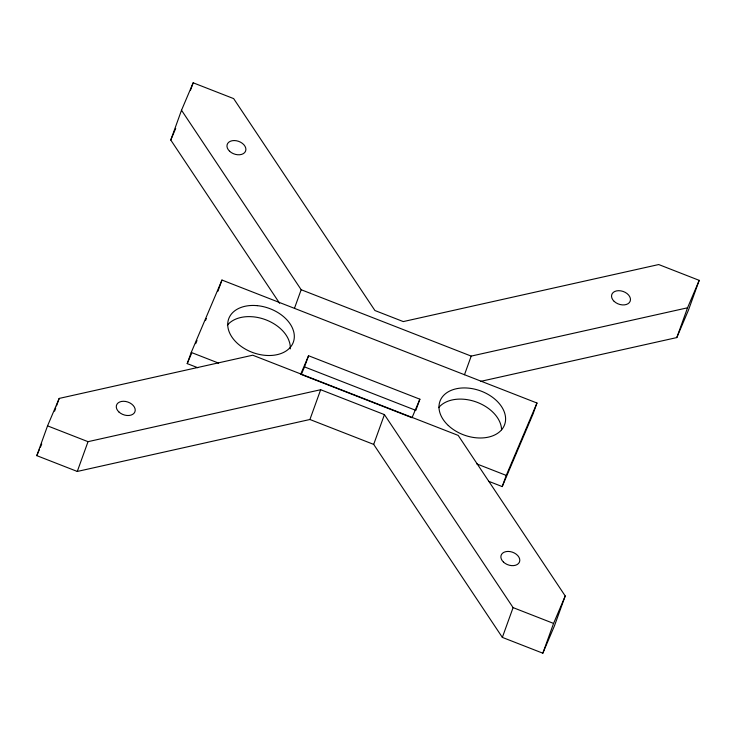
<?xml version="1.0" encoding="UTF-8"?>
<svg xmlns="http://www.w3.org/2000/svg" width="736" height="736" viewBox="0 0 736 736"><rect width="100%" height="100%" fill="white"/><g stroke="black" fill="none" stroke-linecap="round" stroke-linejoin="round"><path stroke-width="1.1" d="M36.8 455.648L47.546 425.868L59.193 398.424L252.733 355.203L458.188 435.408L565.23 595.976L554.484 625.756L542.828 653.2L502.348 637.394L373.686 444.397L309.92 419.502L77.28 471.454L36.8 455.648L39.486 449.319M54.593 411.185L55.743 407.992M56.506 405.867L59.193 398.424M279.606 303.278L170.77 140.024L181.516 110.244L193.172 82.8L233.652 98.606L374.928 310.528L403.273 321.586L658.72 264.546L699.2 280.352L688.454 310.132L676.807 337.576L480.636 381.386M190.486 90.243L193.172 82.8M77.28 471.454L88.026 441.674L320.666 389.721L384.431 414.616L513.093 607.614L553.573 623.42L565.23 595.976M197.745 367.715L187.211 363.602L191.24 352.434L221.968 280.048L536.976 403.024L532.947 414.193L502.219 486.579L488.52 481.234M217.939 291.217L221.968 280.048M294.455 308.347L301.171 289.726L181.516 110.244M304.52 366.905L308.559 355.736L419.879 399.197L415.849 410.366L304.52 366.905L301.466 374.109M309.92 419.502L320.666 389.721M373.686 444.397L384.431 414.616M464.48 374.725L471.206 356.104L687.553 307.795L699.2 280.352M502.219 486.579L506.248 475.41L536.976 403.024M502.348 637.394L513.093 607.614M542.828 653.2L553.573 623.42M676.807 337.576L687.553 307.795M40.388 447.203L41.731 444.038M170.77 140.024L175.702 128.414M187.211 363.602L191.664 353.105M195.675 343.666L197.009 340.52M205.473 320.583L206.365 318.486M300.693 374.265L308.559 355.736M419.879 399.197L412.013 417.726L301.76 374.679M301.171 289.726L471.206 356.104M191.24 352.434L218.629 363.124M476.753 463.892L506.248 475.41M47.546 425.868L88.026 441.674M227.396 325.165A34.371 23.552 19.8 0 1 250.028 316.627L253.258 316.82A34.371 23.552 19.8 0 1 288.724 339.986L289.561 342.442A34.371 23.552 19.8 0 1 290.251 348.892M438.665 407.643A34.371 23.552 19.8 0 1 475.888 401.847A34.371 23.552 19.8 0 1 501.566 429.787M257.287 305.652L254.058 305.458A34.371 23.552 19.8 0 0 228.454 329.691A34.371 23.552 19.8 0 0 267.987 355.506A34.371 23.552 19.8 0 0 293.59 331.274L292.753 328.817A34.371 23.552 19.8 0 0 257.287 305.652M118.919 411.976A9.78 6.707 19.8 0 0 134.854 411.958A9.78 6.707 19.8 0 0 123.464 401.276A9.78 6.707 19.8 0 0 118.919 411.976M448.307 425.509A34.371 23.552 19.8 0 0 504.298 425.454A34.371 23.552 19.8 0 0 464.26 387.927A34.371 23.552 19.8 0 0 448.307 425.509M229.595 151.239A9.78 6.707 19.8 0 0 245.53 151.23A9.78 6.707 19.8 0 0 234.131 140.548A9.78 6.707 19.8 0 0 229.595 151.239M503.507 562.111A9.78 6.707 19.8 0 0 519.432 562.102A9.78 6.707 19.8 0 0 508.042 551.42A9.78 6.707 19.8 0 0 503.507 562.111M614.174 301.383A9.78 6.707 19.8 0 0 630.108 301.374A9.78 6.707 19.8 0 0 618.718 290.683A9.78 6.707 19.8 0 0 614.174 301.383"/></g></svg>
